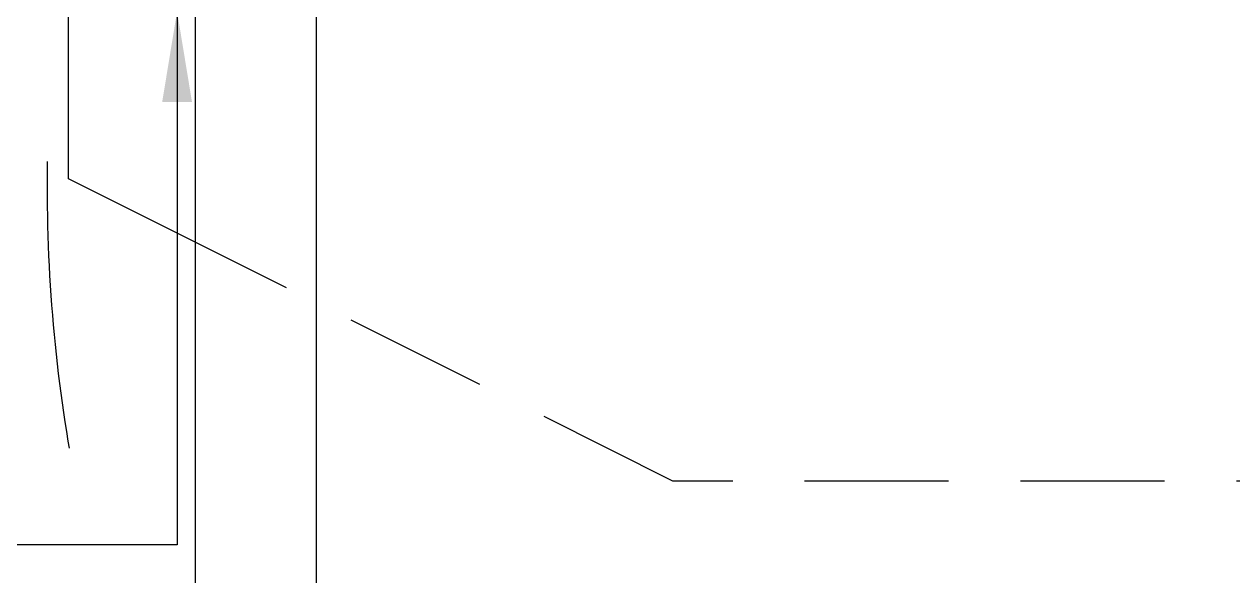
# Model space of a CAD drawing. Header units: metres. Extents: x 0 to 21025, y 0 to 14850.
# Drawn here: x 8191 to 8857, y 4375 to 4679 of the extents above; entities that cross this region are included whole.
import ezdxf

# ---------------------------------------------------------------- set-up
doc = ezdxf.new("R2010")
doc.units = ezdxf.units.M
doc.header["$LTSCALE"] = 25
doc.linetypes.add('HIDDEN2', pattern=[4.7625, 3.175, -1.5875])
doc.linetypes.add('PHANTOM', pattern=[63.5, 31.75, -6.35, 6.35, -6.35, 6.35, -6.35])
for name, color, linetype in [('SDM', 7, 'Continuous'), ('SL1', 8, 'Continuous'), ('SL4', 4, 'Continuous'), ('SRE', 2, 'PHANTOM'), ('ST1', 7, 'HIDDEN2')]:
    doc.layers.add(name, color=color, linetype=linetype)
doc.styles.add('ROMANS', font='ROMANS.SHX')
doc.dimstyles.new('25___1-25', dxfattribs={"dimscale": 25, "dimtxt": 2.5, "dimasz": 2, "dimexe": 1.5, "dimexo": 1, "dimgap": 0.5, "dimtad": 1, "dimzin": 12, "dimtxsty": 'ROMANS', "dimcen": 0, "dimclrd": 256, "dimclre": 256, "dimclrt": 3, "dimazin": 3, "dimtfac": 1, "dimtmove": 0, "dimatfit": 0, "dimfxl": 1, "dimlwd": -1, "dimlwe": -1, "dimarcsym": 0})

msp = doc.modelspace()

# ---------------------------------------------------------------- linework, layer by layer
at = {"layer": 'SL1'}
for p, q in [((8351.843, 5070.827), (8351.843, 4108.748)), ((8285.176, 4954.158), (8285.176, 4225.417))]:
    msp.add_line(p, q, dxfattribs=at)
at = {"layer": 'SL4'}
for p, q in [((8215.21, 4593.746), (8215.21, 4760.413)), ((8285.176, 4558.763), (8215.21, 4593.746))]:
    msp.add_line(p, q, dxfattribs=at)
at = {"layer": 'SRE'}
msp.add_circle((9058.259, 4589.787), 854.648, dxfattribs=at)
at = {"layer": 'ST1'}
for p, q in [((8548.543, 4427.079), (8285.176, 4558.763)), ((8938.751, 4427.079), (8548.543, 4427.079))]:
    msp.add_line(p, q, dxfattribs=at)

# ---------------------------------------------------------------- leaders
at = {"layer": 'SDM'}
msp.add_leader([(8275.133, 4686.079), (8275.133, 4391.888), (7575.675, 4391.888)], dimstyle='25___1-25', override={"dimgap": 0.5, "dimtad": 0}, dxfattribs=at)

doc.saveas('drawing.dxf')
